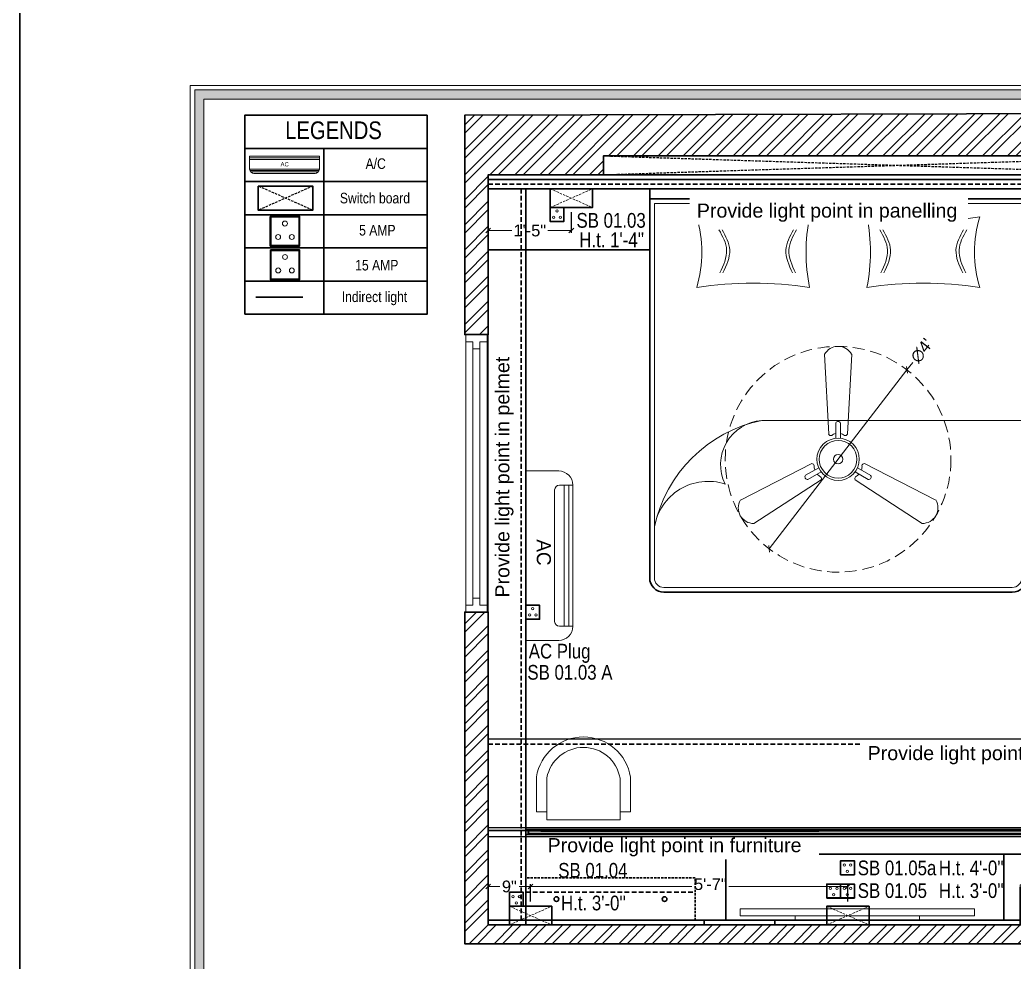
# Model space of a CAD drawing. Header units: millimetres. Extents: x 133760 to 136133, y -184957 to -182282.
# Drawn here: x 133760.1 to 133971.5, y -184469.4 to -184269.1 of the extents above; entities that cross this region are included whole.
import ezdxf

# ---------------------------------------------------------------- set-up
doc = ezdxf.new("R2010")
doc.units = ezdxf.units.MM
doc.header["$MEASUREMENT"] = 0
doc.header["$PDMODE"] = 35
for name, pattern in [('00 . GROUND FLOOR$0$DASHED', [0.75, 0.5, -0.25]), ('DASHED', [0.75, 0.5, -0.25]), ('DASHED2', [0.375, 0.25, -0.125]), ('DASHEDX2', [1.5, 1, -0.5])]:
    doc.linetypes.add(name, pattern=pattern)
doc.layers.get('Defpoints').update_dxf_attribs({"color": 220})
doc.layers.add('AR HATCH-7', color=7, linetype='Continuous')
for name, color, linetype, lineweight in [('Dimension', 10, 'DASHEDX2', 20), ('el', 7, 'Continuous', 20), ('ELEC-wires', 1, 'DASHED2', 13), ('Electrical', 84, 'Continuous', 30), ('ELEVATION ( SPIRAL STAIR )', 250, 'Continuous', 9), ('FUR1', 1, 'Continuous', 0), ('FURNITURE', 32, 'Continuous', 9), ('FURNITURE-1', 252, 'Continuous', 13), ('GF FALSE CEILING', 6, 'Continuous', 35), ('hatch-rcc', 251, 'Continuous', 9), ('Labelling', 1, 'Continuous', 25), ('SECOND FLOOR', 7, 'Continuous', 9), ('Text', 7, 'Continuous', 15), ('wall', 7, 'Continuous', 30)]:
    doc.layers.add(name, color=color, linetype=linetype, lineweight=lineweight)
doc.styles.add('Arial', font='arial.ttf')
doc.styles.get("Standard").update_dxf_attribs({"font": 'arial.ttf', "height": 6})
doc.styles.add('style4', font='ARIALN.TTF')
doc.styles.add('TEXT', font='eurr____.ttf')
doc.dimstyles.new('ISO-25', dxfattribs={"dimtxt": 2.5, "dimasz": 1, "dimexe": 0.5, "dimexo": 1, "dimtad": 0, "dimdec": 0, "dimlunit": 4, "dimtxsty": 'Arial', "dimblk": 'OBLIQUE', "dimcen": 2.5, "dimclrd": 1, "dimclre": 1, "dimclrt": 5, "dimadec": 0, "dimazin": 0, "dimtfac": 1, "dimtdec": 0, "dimtmove": 0, "dimatfit": 3, "dimfxl": 1, "dimtfillclr": 5, "dimlwd": -1, "dimarcsym": 0})

# ---------------------------------------------------------------- blocks, each defined once
blk = doc.blocks.new('RGH')
at = {"color": 242, "linetype": 'DASHED', "true_color": 0xcd2027}
for p, q in [((130318.55, 18194.22), (130309.54, 18198.2)), ((130318.55, 18198.2), (130309.54, 18194.22))]:
    blk.add_line(p, q, dxfattribs=at)
at = {"layer": 'ELEC-wires', "color": 5, "linetype": 'ByBlock', "lineweight": 30, "ltscale": 4}
blk.add_lwpolyline([(130309.54, 18198.2), (130318.55, 18198.2), (130318.55, 18194.22), (130309.54, 18194.22)], close=True, dxfattribs=at)
blk = doc.blocks.new('erfer')
at = {"layer": 'hatch-rcc', "lineweight": 30}
blk.add_lwpolyline([(1905.896, -1304.212), (1908.378, -1304.212), (1908.378, -1306.728), (1905.896, -1306.728)], close=True, dxfattribs=at)
at = {"layer": 'hatch-rcc'}
blk.add_lwpolyline([(1905.962, -1304.277), (1908.313, -1304.277), (1908.313, -1306.662), (1905.962, -1306.662)], close=True, dxfattribs=at)
for centre in [(1907.138, -1304.812), (1906.56, -1305.954), (1907.717, -1305.954)]:
    blk.add_circle(centre, 0.211, dxfattribs=at)
blk = doc.blocks.new('16')
at = {"layer": 'hatch-rcc', "color": 1, "lineweight": 30}
blk.add_lwpolyline([(392822.828, -38266.866), (392825.128, -38266.866), (392825.128, -38269.198), (392822.828, -38269.198)], close=True, dxfattribs=at)
at = {"layer": 'hatch-rcc', "color": 1}
blk.add_lwpolyline([(392822.888, -38266.927), (392825.067, -38266.927), (392825.067, -38269.138), (392822.888, -38269.138)], close=True, dxfattribs=at)
for centre in [(392823.979, -38267.423), (392823.442, -38268.481), (392824.515, -38268.481)]:
    blk.add_circle(centre, 0.195, dxfattribs=at)
blk = doc.blocks.new('ceili')
at = {"color": 9, "lineweight": 9, "true_color": 0xc7c8ca}
for points in [[(133614.58, -184321.39), (133614.58, -184322.84), (133664.41, -184322.84), (133664.41, -184321.39)], [(133626.28, -184322.84), (133626.28, -184323.79), (133652.72, -184323.79), (133652.72, -184322.84)]]:
    blk.add_lwpolyline(points, close=True, dxfattribs=at)
at = {"layer": 'ELEVATION ( SPIRAL STAIR )', "color": 9, "true_color": 0xc7c8ca}
blk.add_lwpolyline([(133674.11, -184317.31), (133707.11, -184317.31), (133707.11, -184316.31), (133674.11, -184316.31)], close=True, dxfattribs=at)
at = {"layer": 'FURNITURE', "color": 9, "linetype": '00 . GROUND FLOOR$0$DASHED', "lineweight": 25, "true_color": 0xc7c8ca}
for p, q in [((133585.54, -184165.31), (133710.54, -184161.31)), ((133585.54, -184161.31), (133710.54, -184165.31))]:
    blk.add_line(p, q, dxfattribs=at)
at = {"layer": 'FURNITURE', "color": 3, "linetype": 'DASHEDX2', "lineweight": 30}
for p, q in [((133561.04, -184167.31), (133697.56, -184167.31)), ((133568.04, -184323.81), (133568.04, -184168.31)), ((133561.04, -184286.34), (133710.63, -184286.34)), ((133569.04, -184317.81), (133605.04, -184317.81))]:
    blk.add_line(p, q, dxfattribs=at)
at = {"layer": 'FURNITURE', "color": 9, "lineweight": 30, "true_color": 0xc7c8ca}
for p, q in [((133709.56, -184165.31), (133709.56, -184216.31)), ((133569.04, -184168.31), (133569.04, -184324.81)), ((133561.04, -184181.31), (133595.37, -184181.31)), ((133675.46, -184181.31), (133710.54, -184181.31)), ((133710.56, -184186.3), (133709.56, -184186.3)), ((133710.56, -184216.31), (133710.56, -184186.3)), ((133710.56, -184187.3), (133709.56, -184187.3)), ((133710.56, -184215.31), (133709.56, -184215.31)), ((133709.56, -184216.31), (133710.56, -184216.31)), ((133710.58, -184309.78), (133611.56, -184309.78)), ((133670.66, -184309.81), (133670.66, -184323.81)), ((133674.11, -184324.81), (133674.11, -184316.81)), ((133674.11, -184316.81), (133707.11, -184316.81)), ((133707.11, -184316.81), (133707.11, -184324.81))]:
    blk.add_line(p, q, dxfattribs=at)
at = {"layer": 'FURNITURE', "color": 9, "true_color": 0xc7c8ca}
blk.add_line((133674.46, -184217.54), (133619.18, -184217.54), dxfattribs=at)
at = {"layer": 'FURNITURE', "color": 9, "lineweight": 30, "true_color": 0xc7c8ca}
for points in [[(133585.54, -184165.31), (133710.54, -184165.31), (133710.54, -184161.31), (133585.54, -184161.31)], [(133561.04, -184165.31), (133709.56, -184165.31), (133709.56, -184166.31), (133561.04, -184166.31)], [(133561.04, -184166.31), (133697.56, -184166.31), (133697.56, -184167.31), (133698.56, -184167.31), (133698.56, -184168.31), (133561.04, -184168.31)], [(133675.46, -184170.46), (133675.46, -184168.31), (133595.37, -184168.31), (133595.37, -184170.46)], [(133674.11, -184324.81), (133707.11, -184324.81), (133707.11, -184316.81), (133674.11, -184316.81)], [(133674.11, -184317.81), (133707.11, -184317.81), (133707.11, -184316.81), (133674.11, -184316.81)], [(133710.56, -184323.81), (133707.11, -184323.81), (133707.11, -184316.81), (133710.56, -184316.81)], [(133675.11, -184323.81), (133706.11, -184323.81), (133706.11, -184317.81), (133675.11, -184317.81)], [(133606.94, -184324.81), (133561.04, -184324.81), (133561.04, -184323.81), (133606.94, -184323.81)], [(133621.94, -184324.81), (133606.94, -184324.81), (133606.94, -184323.81), (133621.94, -184323.81)], [(133674.11, -184323.81), (133621.94, -184323.81), (133621.94, -184324.81), (133674.11, -184324.81)], [(133674.11, -184324.81), (133707.11, -184324.81), (133707.11, -184323.81), (133674.11, -184323.81)], [(133707.11, -184323.81), (133710.56, -184323.81), (133710.56, -184324.81), (133707.11, -184324.81)]]:
    blk.add_lwpolyline(points, close=True, dxfattribs=at)
for points in [[(133672.46, -184254.05), (133598.37, -184254.05, -0.414214), (133595.37, -184251.05), (133595.37, -184170.46), (133675.46, -184170.46), (133675.46, -184251.05, -0.414214)], [(133691.94, -184302.8), (133691.94, -184292.83, -0.414214), (133694.94, -184289.83), (133704.89, -184289.83, -0.414214), (133707.89, -184292.83), (133707.89, -184302.8, -0.414214), (133704.89, -184305.8), (133694.94, -184305.8, -0.414214)]]:
    blk.add_lwpolyline(points, format="xyb", close=True, dxfattribs=at)
at = {"layer": 'FURNITURE', "color": 9, "true_color": 0xc7c8ca}
for points in [[(133672.46, -184253.05), (133598.37, -184253.05, -0.414214), (133596.37, -184251.05), (133596.37, -184171.46), (133674.46, -184171.46), (133674.46, -184251.05, -0.414214)], [(133611.38, -184231.07, -0.527965), (133619.18, -184217.54, 0.296489), (133596.37, -184240.19, -0.459377), (133611.38, -184231.07)]]:
    blk.add_lwpolyline(points, format="xyb", close=True, dxfattribs=at)
at = {"layer": 'FURNITURE', "color": 9, "true_color": 0xc7c8ca, "elevation": -0.01}
for points in [[(133629.36, -184189.28, -0.100586), (133629.36, -184174.28, -0.075726), (133605.36, -184174.28, -0.148967), (133605.36, -184189.28, -0.074116)], [(133641.54, -184189.28, 0.100586), (133641.54, -184174.28, 0.075726), (133665.54, -184174.28, 0.148967), (133665.54, -184189.28, 0.074116)]]:
    blk.add_lwpolyline(points, format="xyb", close=True, dxfattribs=at)
at = {"layer": 'FURNITURE', "color": 9, "true_color": 0xc7c8ca, "flags": 128}
for points in [[(133589.07, -184300.78), (133591.29, -184300.78), (133591.29, -184293.4, 0.853613), (133571.29, -184293.35), (133571.29, -184300.78), (133573.52, -184300.78)], [(133589.07, -184298.56), (133589.07, -184300.78), (133589.07, -184293.58, 0.835758), (133573.52, -184293.54), (133573.52, -184298.56), (133573.52, -184300.78)]]:
    blk.add_lwpolyline(points, format="xyb", dxfattribs=at)
at = {"layer": 'FURNITURE', "color": 9, "true_color": 0xc7c8ca}
blk.add_lwpolyline([(133573.53, -184300.78), (133573.53, -184302.47), (133589.08, -184302.47), (133589.07, -184300.78)], dxfattribs=at)
at = {"layer": 'FURNITURE', "color": 9, "lineweight": 30, "true_color": 0xc7c8ca}
blk.add_lwpolyline([(133611.56, -184323.81), (133611.57, -184304.71), (133561.05, -184304.71), (133561.04, -184324.81), (133611.56, -184324.81), (133611.56, -184324.81)], dxfattribs=at)
at = {"layer": 'FURNITURE', "color": 9, "linetype": '00 . GROUND FLOOR$0$DASHED', "lineweight": 30, "true_color": 0xc7c8ca}
blk.add_lwpolyline([(133569.04, -184323.81), (133605.04, -184323.81), (133605.04, -184314.81), (133569.04, -184314.81)], close=True, dxfattribs=at)
at = {"layer": 'FURNITURE', "color": 9, "lineweight": 30, "true_color": 0xc7c8ca}
for centre in [(133575.54, -184319.31), (133598.54, -184319.31)]:
    blk.add_circle(centre, 0.5, dxfattribs=at)
at = {"layer": 'FURNITURE', "color": 9, "true_color": 0xc7c8ca}
for points in [[(133610.1, -184177.02, -0.01), (133610.87, -184178.44, -0.01), (133612.51, -184181.43, -0.01), (133611.06, -184184.55, -0.01), (133610.31, -184186.19, -0.01)], [(133610.75, -184177.02, -0.01), (133611.52, -184178.44, -0.01), (133613.15, -184181.43, -0.01), (133611.71, -184184.55, -0.01), (133610.95, -184186.19, -0.01)], [(133625.94, -184177.02, -0.01), (133625.17, -184178.44, -0.01), (133623.54, -184181.43, -0.01), (133624.98, -184184.55, -0.01), (133625.73, -184186.19, -0.01)], [(133626.58, -184177.02, -0.01), (133625.81, -184178.44, -0.01), (133624.18, -184181.43, -0.01), (133625.62, -184184.55, -0.01), (133626.38, -184186.19, -0.01)], [(133644.31, -184177.02, -0.01), (133645.09, -184178.44, -0.01), (133646.72, -184181.43, -0.01), (133645.28, -184184.55, -0.01), (133644.52, -184186.19, -0.01)], [(133644.96, -184177.02, -0.01), (133645.73, -184178.44, -0.01), (133647.36, -184181.43, -0.01), (133645.92, -184184.55, -0.01), (133645.16, -184186.19, -0.01)], [(133662.11, -184177.02, -0.01), (133661.34, -184178.44, -0.01), (133659.71, -184181.43, -0.01), (133661.15, -184184.55, -0.01), (133661.91, -184186.19, -0.01)], [(133662.76, -184177.02, -0.01), (133661.99, -184178.44, -0.01), (133660.36, -184181.43, -0.01), (133661.8, -184184.55, -0.01), (133662.56, -184186.19, -0.01)]]:
    blk.add_open_spline(points, degree=3, knots=[0, 0, 0, 0, 4.577917, 9.671137, 9.671137, 9.671137, 9.671137], dxfattribs=at)
blk = doc.blocks.new('_Oblique')
at = {"layer": 'wall', "color": 0, "lineweight": -2}
blk.add_line((-0.5, -0.5), (0.5, 0.5), dxfattribs=at)
blk = doc.blocks.new('*D123')
at = {"layer": 'Defpoints', "color": 0, "transparency": 16777216}
for p in [(133859.67, -184453.33), (133868.67, -184457.51), (133859.67, -184461.5)]:
    blk.add_point(p, dxfattribs=at)
at = {"layer": 'FURNITURE', "color": 1, "lineweight": -2, "transparency": 16777216}
for p, q in [((133859.67, -184460.5), (133859.67, -184452.83)), ((133868.67, -184456.51), (133868.67, -184452.83))]:
    blk.add_line(p, q, dxfattribs=at)
at = {"layer": 'FURNITURE', "color": 1, "transparency": 16777216}
for p, q in [((133859.67, -184453.33), (133862.11, -184453.33)), ((133868.67, -184453.33), (133866.24, -184453.33))]:
    blk.add_line(p, q, dxfattribs=at)
at = {"layer": 'FURNITURE', "color": 1, "transparency": 16777216, "rotation": 180}
blk.add_blockref('_Oblique', (133859.67, -184453.33), dxfattribs=at)
at = {"layer": 'FURNITURE', "color": 1, "transparency": 16777216}
blk.add_blockref('_Oblique', (133868.67, -184453.33), dxfattribs=at)
at = {"layer": 'FURNITURE', "color": 5, "transparency": 16777216, "insert": (133864.17, -184453.33), "char_height": 2.5, "attachment_point": 5, "style": 'Arial'}
blk.add_mtext('9"', dxfattribs=at)
blk = doc.blocks.new('*D124')
at = {"layer": 'Defpoints', "color": 0, "transparency": 16777216}
for p in [(133859.67, -184308.98), (133877.34, -184308.98), (133859.67, -184313.88)]:
    blk.add_point(p, dxfattribs=at)
at = {"layer": 'FURNITURE', "color": 1, "lineweight": -2, "transparency": 16777216}
for p, q in [((133859.67, -184309.98), (133859.67, -184314.38)), ((133877.34, -184309.98), (133877.34, -184314.38))]:
    blk.add_line(p, q, dxfattribs=at)
at = {"layer": 'FURNITURE', "color": 1, "transparency": 16777216}
for p, q in [((133859.67, -184313.88), (133864.68, -184313.88)), ((133877.34, -184313.88), (133872.34, -184313.88))]:
    blk.add_line(p, q, dxfattribs=at)
at = {"layer": 'FURNITURE', "color": 1, "transparency": 16777216, "rotation": 180}
blk.add_blockref('_Oblique', (133859.67, -184313.88), dxfattribs=at)
at = {"layer": 'FURNITURE', "color": 1, "transparency": 16777216}
blk.add_blockref('_Oblique', (133877.34, -184313.88), dxfattribs=at)
at = {"layer": 'FURNITURE', "color": 5, "transparency": 16777216, "insert": (133868.51, -184313.88), "char_height": 2.5, "attachment_point": 5, "style": 'Arial'}
blk.add_mtext('1\'-5"', dxfattribs=at)
blk = doc.blocks.new('*D128')
at = {"layer": 'Defpoints', "color": 0, "transparency": 16777216}
for p in [(133936.13, -184453.33), (133868.67, -184457.51), (133936.13, -184457.51)]:
    blk.add_point(p, dxfattribs=at)
at = {"layer": 'FURNITURE', "color": 1, "lineweight": -2, "transparency": 16777216}
for p, q in [((133868.67, -184456.51), (133868.67, -184452.83)), ((133936.13, -184456.51), (133936.13, -184452.83))]:
    blk.add_line(p, q, dxfattribs=at)
at = {"layer": 'FURNITURE', "color": 1, "transparency": 16777216}
for p, q in [((133868.67, -184453.33), (133902.95, -184453.33)), ((133936.13, -184453.33), (133910.85, -184453.33))]:
    blk.add_line(p, q, dxfattribs=at)
at = {"layer": 'FURNITURE', "color": 1, "transparency": 16777216, "rotation": 180}
blk.add_blockref('_Oblique', (133868.67, -184453.33), dxfattribs=at)
at = {"layer": 'FURNITURE', "color": 1, "transparency": 16777216}
blk.add_blockref('_Oblique', (133936.13, -184453.33), dxfattribs=at)
at = {"layer": 'FURNITURE', "color": 5, "transparency": 16777216, "insert": (133906.9, -184452.83), "char_height": 2.5, "attachment_point": 5, "style": 'Arial'}
blk.add_mtext('5\'-7"', dxfattribs=at)
blk = doc.blocks.new('zw$7A8B')
at = {"layer": 'Electrical', "lineweight": 9}
for p, q in [((0, 12), (0, 2.9)), ((0.28, 2.07), (47.72, 2.07)), ((0.81, 1.24), (47.19, 1.24)), ((3.04, 0), (44.96, 0))]:
    blk.add_line(p, q, dxfattribs=at)
at = {"layer": 'Electrical', "lineweight": 9, "ltscale": 2}
for p, q in [((0, 12), (48, 12)), ((0, 2.9), (0, 12)), ((48, 12), (48, 2.9)), ((48, 2.9), (0, 2.9))]:
    blk.add_line(p, q, dxfattribs=at)
at = {"layer": 'Electrical', "lineweight": 9, "ltscale": 15}
for p, q in [((0, 10.69), (48, 10.69)), ((0, 9.53), (48, 9.53))]:
    blk.add_line(p, q, dxfattribs=at)
at = {"layer": 'Electrical', "lineweight": 9}
for centre, start, end in [((3.61, 3.64), 191.54791, 261.14859), ((44.39, 3.64), 278.85141, 348.45209)]:
    blk.add_arc(centre, 3.68, start, end, dxfattribs=at)
at = {"layer": 'Electrical', "ltscale": 10, "insert": (21.28, 7.81), "char_height": 2.929, "width": 6.7046, "attachment_point": 1}
blk.add_mtext('AC', dxfattribs=at)
blk = doc.blocks.new('*D270')
at = {"layer": 'Defpoints', "color": 0, "transparency": 16777216}
for p in [(133948.69, -184343.48), (133919.41, -184381.51)]:
    blk.add_point(p, dxfattribs=at)
at = {"layer": 'FURNITURE', "color": 1, "transparency": 16777216}
for p in [(133949.91, -184341.9), (133919.41, -184381.51)]:
    blk.add_line(p, (133948.69, -184343.48), dxfattribs=at)
for p, rotation in [((133948.69, -184343.48), 232.4034365909892), ((133919.41, -184381.51), 52.40343659098926)]:
    blk.add_blockref('_Oblique', p, dxfattribs=dict(at, rotation=rotation))
at = {"layer": 'FURNITURE', "color": 5, "transparency": 16777216, "insert": (133951.83, -184339.41), "char_height": 2.5, "attachment_point": 5, "rotation": 52.4034, "style": 'Arial'}
blk.add_mtext("∅4'", dxfattribs=at)

msp = doc.modelspace()

# ---------------------------------------------------------------- linework, layer by layer
at = {"color": 242, "linetype": 'DASHED', "lineweight": 25, "true_color": 0xcd2027}
for p, q in [((133822.38, -184309.55), (133810.79, -184304.42)), ((133822.38, -184304.42), (133810.79, -184309.55))]:
    msp.add_line(p, q, dxfattribs=at)
at = {"layer": 'ELEC-wires', "color": 5, "linetype": 'ByBlock', "lineweight": 30, "ltscale": 4}
msp.add_lwpolyline([(133810.79, -184304.42), (133822.38, -184304.42), (133822.38, -184309.55), (133810.79, -184309.55)], close=True, dxfattribs=at)
at = {"layer": 'Electrical', "color": 0}
for p, q in [((133807.91, -184296.43), (133846.67, -184296.43)), ((133824.73, -184296.43), (133824.73, -184331.67)), ((133807.91, -184303.48), (133846.67, -184303.48)), ((133807.91, -184310.53), (133846.67, -184310.53)), ((133807.91, -184317.58), (133846.67, -184317.58)), ((133807.91, -184324.62), (133846.67, -184324.62))]:
    msp.add_line(p, q, dxfattribs=at)
at = {"layer": 'Electrical', "lineweight": 15, "ltscale": 20}
for p, q in [((133931.17, -184340.18), (133932.05, -184357.17)), ((133936.05, -184357.17), (133936.94, -184340.18)), ((133933.55, -184358.03), (133933.55, -184354.78)), ((133934.55, -184354.81), (133934.55, -184358.03)), ((133928.44, -184363.43), (133913.28, -184371.16)), ((133954.82, -184371.16), (133939.66, -184363.43)), ((133927.14, -184365.91), (133929.93, -184364.3)), ((133930.43, -184365.17), (133927.62, -184366.79)), ((133940.46, -184366.77), (133937.67, -184365.17)), ((133938.17, -184364.3), (133940.98, -184365.92)), ((133916.17, -184376.15), (133930.44, -184366.89)), ((133937.66, -184366.89), (133951.93, -184376.15))]:
    msp.add_line(p, q, dxfattribs=at)
at = {"layer": 'Electrical', "lineweight": 15}
for p, q in [((133875.8, -184398), (133875.8, -184368)), ((133876.8, -184398), (133876.8, -184368)), ((133873.79, -184396.99), (133873.79, -184369))]:
    msp.add_line(p, q, dxfattribs=at)
at = {"layer": 'Electrical', "color": 0}
msp.add_lwpolyline([(133807.91, -184331.67), (133846.67, -184331.67), (133846.67, -184289.38), (133807.91, -184289.38)], close=True, dxfattribs=at)
at = {"layer": 'Electrical', "lineweight": 15}
for points in [[(133874.65, -184401.01), (133867.67, -184401.01), (133867.67, -184364.98), (133874.65, -184364.98)], [(133874.8, -184368), (133877.66, -184368), (133877.66, -184398), (133874.8, -184398)], [(133877.66, -184398), (133877.66, -184398), (133877.66, -184368)]]:
    msp.add_lwpolyline(points, dxfattribs=at)
at = {"layer": 'Electrical', "linetype": 'DASHED', "lineweight": 15, "ltscale": 5}
msp.add_circle((133934.05, -184362.5), 24, dxfattribs=at)
at = {"layer": 'Electrical', "lineweight": 15}
for centre, start, end in [((133874.65, -184368), 0, 90), ((133874.65, -184398), 270, 0)]:
    msp.add_arc(centre, 3.01, start, end, dxfattribs=at)
at = {"layer": 'Electrical', "lineweight": 15, "ltscale": 20}
for centre, major_axis, start_param, end_param in [((133934.05, -184341.81), (2.34, 2.34), -0.272136, 1.842967), ((133934.05, -184354.98), (0.376, 0.376), -0.465536, 1.983618), ((133932.52, -184356.91), (0.382, 0.382), 2.863014, 4.257784), ((133934.05, -184359.42), (1.71, -1.71), 2.565057, 2.951308), ((133934.05, -184359.42), (1.71, 1.71), 0.19032, 0.57657), ((133935.58, -184356.91), (0.382, -0.382), 5.167028, 6.561799), ((133934.05, -184362.5), (3.18, -3.18), 3.14161, 9.424795), ((133934.05, -184362.5), (2.83, -2.83), 1.749190548672175e-05, 6.283202799085073), ((133934.05, -184362.5), (0.707, 0.707), 1.570814, 7.853999), ((133928.45, -184363.97), (0.382, -0.382), 0.978238, 2.373008), ((133931.39, -184364.04), (1.71, -1.71), 3.855511, 4.241762), ((133936.72, -184364.04), (1.71, 1.71), 5.183051, 5.569301), ((133939.65, -184363.97), (0.382, -0.382), 2.339416, 3.734186), ((133927.54, -184366.26), (0.376, -0.376), 3.199655, 5.648809), ((133931.39, -184364.04), (1.71, -1.71), 4.659452, 5.045703), ((133936.72, -184364.04), (1.71, 1.71), 4.37911, 4.765361), ((133940.56, -184366.25), (0.376, 0.376), 3.723254, 6.172408), ((133929.98, -184366.61), (0.382, 0.382), -1.325776, 0.068994), ((133938.12, -184366.61), (0.382, -0.382), 3.072633, 4.467404), ((133916.13, -184372.84), (2.34, -2.34), 3.393055, 5.508159), ((133951.97, -184372.84), (2.34, -2.34), 5.48745, 7.602554)]:
    msp.add_ellipse(centre, major_axis=major_axis, ratio=1, start_param=start_param, end_param=end_param, dxfattribs=at)
at = {"layer": 'Electrical', "lineweight": 15, "extrusion": (0, 0, -1)}
for centre, start_param, end_param in [((133874.8, -184369), -0.785398, 0.785398), ((133874.8, -184396.99), 3.926991, 5.497787)]:
    msp.add_ellipse(centre, major_axis=(-0.71, 0.71), ratio=1, start_param=start_param, end_param=end_param, dxfattribs=at)
at = {"layer": 'FURNITURE', "color": 3, "linetype": 'DASHEDX2', "lineweight": 30, "ltscale": 10}
msp.add_line((133810.27, -184328.07), (133822.19, -184328.07), dxfattribs=at)
at = {"layer": 'FURNITURE', "color": 3, "lineweight": 30}
msp.add_lwpolyline([(133760.11, -183815.68), (134732.43, -183815.68), (134732.43, -184956.93), (133760.11, -184956.93)], close=True, dxfattribs=at)

# ---------------------------------------------------------------- block references
at = {"xscale": 0.3097614652682709, "yscale": 0.3097614652682709, "zscale": 0.3097614652682709}
msp.add_blockref('zw$7A8B', (133808.93, -184301.75), dxfattribs=at)
at = {"layer": 'el', "color": 18, "true_color": 0x000000}
for p, xscale, yscale, zscale in [((-927046.47, -80974.25, 1.31), 2.700606383389656, 2.700606383389656, 2.700606383389656), ((-366593.36, -135641.09), 1.274012090250485, 1.274012090250485, 1.274012090250485)]:
    msp.add_blockref('16', p, dxfattribs=dict(at, xscale=xscale, yscale=yscale, zscale=zscale))
at = {"layer": 'ELEC-wires', "linetype": 'ByBlock', "lineweight": -3, "xscale": -1}
msp.add_blockref('RGH', (264191.38, -202503.2), dxfattribs=at)
at = {"layer": 'ELEC-wires', "linetype": 'ByBlock', "lineweight": -3, "rotation": 180}
for p in [(264182.72, -166263.29), (264250.18, -166263.29)]:
    msp.add_blockref('RGH', p, dxfattribs=at)
at = {"layer": 'FURNITURE', "lineweight": 30}
msp.add_blockref('ceili', (298.63, -136.69), dxfattribs=at)
at = {"layer": 'FURNITURE-1'}
for p, xscale, yscale, zscale in [((131622.12, -182768.81, 0.25), 1.18092012721511, 1.18092012721511, 1.18092012721511), ((129042.37, -181046.08), 2.503273280072637, 2.503273280072637, 2.503273280072637)]:
    msp.add_blockref('erfer', p, dxfattribs=dict(at, xscale=xscale, yscale=yscale, zscale=zscale))
at = {"layer": 'FURNITURE-1', "xscale": -1.18092012721511, "yscale": 1.18092012721511, "zscale": 1.18092012721511, "rotation": 180}
for p in [(131683.87, -185991, -0.25), (131613.46, -185997.68, 0.25), (131680.94, -185995.94, -0.25), (131683.87, -185995.94, -0.25)]:
    msp.add_blockref('erfer', p, dxfattribs=at)

# ---------------------------------------------------------------- texts
at = {"layer": 'FUR1', "color": 1, "style": 'style4'}
for s, p in [("H.t. 1'-4''", (133879.03, -184317.41, -0.25)), ("H.t. 4'-0''", (133955.48, -184450.93, 0.25)), ("H.t. 3'-0''", (133955.48, -184455.76, 0.25)), ("H.t. 3'-0''", (133875.15, -184458.39))]:
    msp.add_text(s, height=3.1217, dxfattribs=at).set_placement(p)
at = {"layer": 'FUR1', "color": 1, "attachment_point": 5, "style": 'style4'}
for s, insert, char_height in [('LEGENDS', (133826.78, -184292.58), 3.754), ('A/C', (133835.75, -184299.67), 2.252), ('Switch board', (133835.59, -184306.99), 2.2521), ('5 AMP', (133836.1, -184313.82), 2.252), ('15 AMP', (133835.98, -184321.25), 2.252), ('Indirect light', (133835.49, -184328.29), 2.2521)]:
    msp.add_mtext_dynamic_manual_height_columns(s, width=50.7877, gutter_width=0.702, heights=[2.69], dxfattribs=dict(at, insert=insert, char_height=char_height))
at = {"layer": 'Labelling', "color": 5, "style": 'style4'}
for s, p in [('SB 01.03', (133878.44, -184313.27, -0.25)), ('AC Plug', (133868.29, -184404.85)), ('SB 01.03 A', (133868, -184409.35)), ('SB 01.04', (133874.56, -184451.44)), ('SB 01.05a', (133938.23, -184450.93, 0.25)), ('SB 01.05', (133938.23, -184455.75, 0.25))]:
    msp.add_text(s, height=3.122, dxfattribs=at).set_placement(p)
at = {"layer": 'Text', "style": 'TEXT'}
msp.add_text('AC', height=3, rotation=270, dxfattribs=at).set_placement((133870, -184379.52))

# ---------------------------------------------------------------- dimensions: what is measured, and where the dimension line sits
at = {"layer": 'FURNITURE'}
dim = msp.add_linear_dim(base=(133859.67, -184313.88), p1=(133877.34, -184308.98), p2=(133859.67, -184308.98), text='1\'-5"', dimstyle='ISO-25', dxfattribs=at)
dim.commit()
dim.dimension.update_dxf_attribs({"geometry": '*D124', "text_midpoint": (133868.51, -184313.88)})
dim = msp.add_diameter_dim_2p(p1=(133919.41, -184381.51), p2=(133948.69, -184343.48), dimstyle='ISO-25', dxfattribs=at)
dim.commit()
dim.dimension.update_dxf_attribs({"geometry": '*D270', "text_midpoint": (133951.83, -184339.41)})
dim = msp.add_linear_dim(base=(133859.67, -184453.33), p1=(133868.67, -184457.51), p2=(133859.67, -184461.5), dimstyle='ISO-25', dxfattribs=at)
dim.commit()
dim.dimension.update_dxf_attribs({"geometry": '*D123', "text_midpoint": (133864.17, -184453.33)})
dim = msp.add_linear_dim(base=(133936.13, -184453.33), p1=(133868.67, -184457.51), p2=(133936.13, -184457.51), dimstyle='ISO-25', override={"dimtmove": 1}, dxfattribs=at)
dim.commit()
dim.dimension.update_dxf_attribs({"geometry": '*D128', "text_midpoint": (133906.9, -184452.83), "dimtype": 160})

# ---------------------------------------------------------------- next in the draw order: texts
at = {"layer": 'FUR1', "color": 1, "char_height": 2.9839, "width": 56.1722, "attachment_point": 5, "style": 'style4', "bg_fill": 2}
for s, insert in [('\\A1;\\pxql;{\\fArial|b0|i0|c0|p34;Provide light point in panelling}', (133932.11, -184310.08)), ('\\A1;\\pxql;{\\fArial|b0|i0|c0|p34;Provide light point in ceiling}', (133968.42, -184425.41)), ('\\A1;\\pxql;{\\fArial|b0|i0|c0|p34;Provide light point in furniture}', (133900.38, -184444.98))]:
    msp.add_mtext(s, dxfattribs=dict(at, insert=insert))
at = {"layer": 'FUR1', "color": 1, "insert": (133863.12, -184363.81, -0.25), "char_height": 2.9839, "width": 56.1722, "attachment_point": 5, "rotation": 90, "style": 'style4', "bg_fill": 2}
msp.add_mtext('\\A1;\\pxql;{\\fArial|b0|i0|c0|p34;Provide light point in pelmet}', dxfattribs=at)

# ---------------------------------------------------------------- next in the draw order: hatches: boundary and pattern name
at = {"layer": 'AR HATCH-7', "lineweight": 0, "true_color": 0x939598, "transparency": 33554687}
h = msp.add_hatch(dxfattribs=at)
h.set_pattern_fill('ANSI32', color=252, scale=10)
h.set_pattern_definition([(45, (3e-11, -701.1216), (-2.65165043, 2.65165043), []), (45, (1.7678, -701.1216), (-2.65165043, 2.65165043), [])])
h.paths.add_polyline_path([(134014.64, -184288.93), (133854.67, -184289.38), (133854.67, -184336), (133859.67, -184336), (133859.67, -184302), (133884.17, -184302), (133884.17, -184298), (134009.17, -184298), (134009.19, -184322.99), (134009.19, -184322.99), (134009.19, -184324.01), (134014.19, -184323.97)])
h.paths.add_polyline_path([(133859.67, -184395), (133854.67, -184395), (133854.67, -184465.5), (134014.21, -184465.5), (134014.26, -184421), (134009.26, -184421.03), (134009.19, -184461.5), (133910.19, -184461.5), (133910.19, -184461.5), (133859.67, -184461.5), (133859.68, -184441.4)])
h.paths.add_polyline_path([(134014.19, -184351.97), (134009.19, -184352), (134009.19, -184388), (134014.19, -184387.97)])
at = {"layer": 'Dimension', "true_color": 0xd39e00, "transparency": 33554687}
h = msp.add_hatch(color=42, dxfattribs=at)
h.paths.add_polyline_path([(133797.27, -184283.99), (133797.27, -184478.29), (134073.32, -184478.29), (134073.32, -184283.99)])
h.paths.add_polyline_path([(133799.21, -184285.93), (134071.38, -184285.93), (134071.38, -184476.36), (133799.21, -184476.36)], flags=16)

# ---------------------------------------------------------------- next in the draw order: linework, layer by layer
at = {"layer": 'Dimension', "color": 42, "linetype": 'Continuous', "true_color": 0xd39e00, "transparency": 33554687}
for points in [[(133796.3, -184283.02), (134074.29, -184283.02), (134074.29, -184479.26), (133796.3, -184479.26)], [(133797.27, -184283.99), (134073.32, -184283.99), (134073.32, -184478.29), (133797.27, -184478.29)], [(133799.21, -184285.93), (134071.38, -184285.93), (134071.38, -184476.36), (133799.21, -184476.36)]]:
    msp.add_lwpolyline(points, close=True, dxfattribs=at)
at = {"layer": 'Electrical', "color": 7, "lineweight": 30}
msp.add_lwpolyline([(133867.67, -184442.29), (134009.22, -184442.29), (134009.22, -184441.23), (133867.67, -184441.23)], close=True, dxfattribs=at)
at = {"layer": 'Electrical', "color": 175, "lineweight": 30, "ltscale": 8, "true_color": 0x4554a5}
for points in [[(134008.83, -184441.46), (134008.83, -184442.08), (133868.18, -184442.08), (133868.18, -184441.46)], [(134008.81, -184441.48), (134008.81, -184442.06), (133868.2, -184442.06), (133868.2, -184441.48)]]:
    msp.add_lwpolyline(points, close=True, dxfattribs=at)
at = {"layer": 'GF FALSE CEILING', "lineweight": 25}
for points in [[(133859.67, -184302), (133884.17, -184302), (133884.17, -184298), (134009.17, -184298), (134009.26, -184422.03), (133859.67, -184422.03)], [(133859.67, -184440.76), (134009.22, -184440.76), (134009.22, -184442.76), (133859.67, -184442.76)]]:
    msp.add_lwpolyline(points, close=True, dxfattribs=at)
at = {"layer": 'SECOND FLOOR'}
msp.add_lwpolyline([(133854.92, -184336), (133854.92, -184337.5), (133856.42, -184337.5), (133856.42, -184339), (133857.92, -184339), (133857.92, -184392), (133856.42, -184392), (133856.42, -184393.5), (133854.92, -184393.5), (133854.92, -184395), (133859.42, -184395), (133859.42, -184393.5), (133857.92, -184393.5), (133857.92, -184392), (133856.42, -184392), (133856.42, -184339), (133857.92, -184339), (133857.92, -184337.5), (133859.42, -184337.5), (133859.42, -184336), (133854.92, -184336), (133854.92, -184395), (133859.42, -184395), (133859.42, -184336)], close=True, dxfattribs=at)
at = {"layer": 'wall', "lineweight": 30}
msp.add_lwpolyline([(134009.17, -184298), (133884.17, -184298), (133884.17, -184302), (133859.67, -184302), (133859.67, -184336), (133854.67, -184336), (133854.67, -184289.38), (134014.64, -184288.93), (134014.19, -184323.97), (134009.19, -184324.01), (134009.17, -184298)], dxfattribs=at)
msp.add_lwpolyline([(134009.26, -184421.03), (134009.19, -184461.5), (133859.67, -184461.5), (133859.67, -184395), (133854.67, -184395), (133854.67, -184465.5), (134014.21, -184465.5), (134014.26, -184421)], close=True, dxfattribs=at)

doc.saveas('drawing.dxf')
